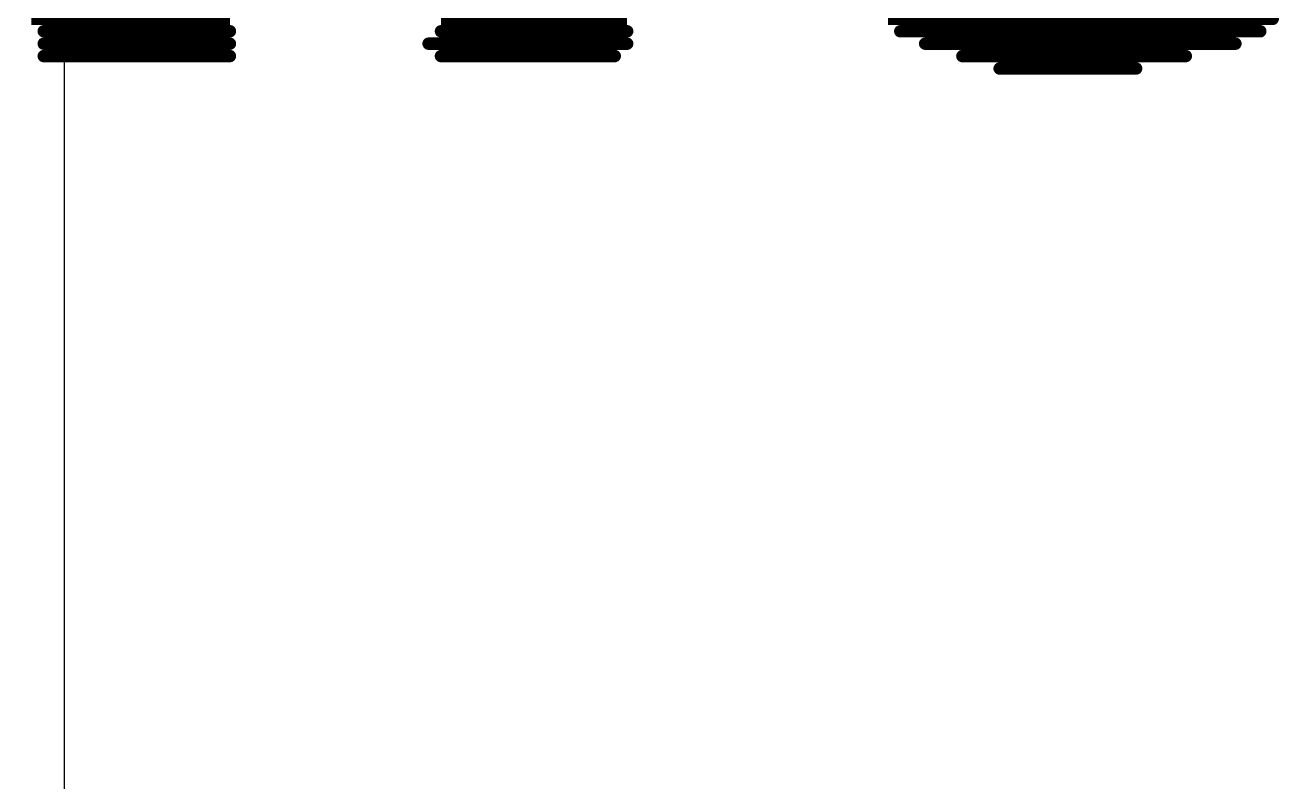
# Model space of a CAD drawing. Header units: inches. Extents: x -5 to 433, y -20 to 71.
# Drawn here: x 14.07 to 16.636, y 48.508 to 50.057 of the extents above; entities that cross this region are included whole.
import ezdxf

# ---------------------------------------------------------------- set-up
doc = ezdxf.new("R2010")
doc.units = ezdxf.units.IN
doc.layers.add('Bottom Overlay', color=54, linetype='Continuous')
doc.layers.add('Top Layer', color=1, linetype='Continuous')

msp = doc.modelspace()

# ---------------------------------------------------------------- linework, layer by layer
at = {"layer": 'Bottom Overlay'}
for points in [[(14.083, 50.0698, 0.0254, 0.0254, 0), (14.4894, 50.0698, 0.0254, 0.0254, 0)], [(14.9212, 50.0698, 0.0254, 0.0254, 0), (15.3022, 50.0698, 0.0254, 0.0254, 0)], [(15.8356, 50.0698, 0.0254, 0.0254, 0), (16.623, 50.0698, 0.0254, 0.0254, 0)], [(14.1084, 50.0444, 0.0254, 0.0254, 0), (14.4894, 50.0444, 0.0254, 0.0254, 0)], [(14.9212, 50.0444, 0.0254, 0.0254, 0), (15.3022, 50.0444, 0.0254, 0.0254, 0)], [(15.861, 50.0444, 0.0254, 0.0254, 0), (16.5976, 50.0444, 0.0254, 0.0254, 0)], [(14.1084, 50.019, 0.0254, 0.0254, 0), (14.4894, 50.019, 0.0254, 0.0254, 0)], [(14.8958, 50.019, 0.0254, 0.0254, 0), (15.3022, 50.019, 0.0254, 0.0254, 0)], [(15.9118, 50.019, 0.0254, 0.0254, 0), (16.5468, 50.019, 0.0254, 0.0254, 0)], [(14.1084, 49.9936, 0.0254, 0.0254, 0), (14.4894, 49.9936, 0.0254, 0.0254, 0)], [(14.9212, 49.9936, 0.0254, 0.0254, 0), (15.2768, 49.9936, 0.0254, 0.0254, 0)], [(15.988, 49.9936, 0.0254, 0.0254, 0), (16.4452, 49.9936, 0.0254, 0.0254, 0)], [(16.0642, 49.9682, 0.0254, 0.0254, 0), (16.3436, 49.9682, 0.0254, 0.0254, 0)]]:
    msp.add_lwpolyline(points, format="xyseb", dxfattribs=at)
for points in [[(16.6167, 50.0698, 0.0127, 0.0127, 1), (16.6294, 50.0698, 0.0127, 0.0127, 1)], [(14.1021, 50.0444, 0.0127, 0.0127, 1), (14.1148, 50.0444, 0.0127, 0.0127, 1)], [(14.4831, 50.0444, 0.0127, 0.0127, 1), (14.4958, 50.0444, 0.0127, 0.0127, 1)], [(14.9149, 50.0444, 0.0127, 0.0127, 1), (14.9276, 50.0444, 0.0127, 0.0127, 1)], [(15.2959, 50.0444, 0.0127, 0.0127, 1), (15.3086, 50.0444, 0.0127, 0.0127, 1)], [(15.8547, 50.0444, 0.0127, 0.0127, 1), (15.8674, 50.0444, 0.0127, 0.0127, 1)], [(16.5913, 50.0444, 0.0127, 0.0127, 1), (16.604, 50.0444, 0.0127, 0.0127, 1)], [(14.1021, 50.019, 0.0127, 0.0127, 1), (14.1148, 50.019, 0.0127, 0.0127, 1)], [(14.4831, 50.019, 0.0127, 0.0127, 1), (14.4958, 50.019, 0.0127, 0.0127, 1)], [(14.8895, 50.019, 0.0127, 0.0127, 1), (14.9022, 50.019, 0.0127, 0.0127, 1)], [(15.2959, 50.019, 0.0127, 0.0127, 1), (15.3086, 50.019, 0.0127, 0.0127, 1)], [(15.9055, 50.019, 0.0127, 0.0127, 1), (15.9182, 50.019, 0.0127, 0.0127, 1)], [(16.5405, 50.019, 0.0127, 0.0127, 1), (16.5532, 50.019, 0.0127, 0.0127, 1)], [(14.1021, 49.9936, 0.0127, 0.0127, 1), (14.1148, 49.9936, 0.0127, 0.0127, 1)], [(14.4831, 49.9936, 0.0127, 0.0127, 1), (14.4958, 49.9936, 0.0127, 0.0127, 1)], [(14.9149, 49.9936, 0.0127, 0.0127, 1), (14.9276, 49.9936, 0.0127, 0.0127, 1)], [(15.2705, 49.9936, 0.0127, 0.0127, 1), (15.2832, 49.9936, 0.0127, 0.0127, 1)], [(15.9817, 49.9936, 0.0127, 0.0127, 1), (15.9944, 49.9936, 0.0127, 0.0127, 1)], [(16.4389, 49.9936, 0.0127, 0.0127, 1), (16.4516, 49.9936, 0.0127, 0.0127, 1)], [(16.0579, 49.9682, 0.0127, 0.0127, 1), (16.0706, 49.9682, 0.0127, 0.0127, 1)], [(16.3373, 49.9682, 0.0127, 0.0127, 1), (16.35, 49.9682, 0.0127, 0.0127, 1)]]:
    msp.add_lwpolyline(points, format="xyseb", close=True, dxfattribs=at)
at = {"layer": 'Top Layer'}
msp.add_line((14.1513, 10.3329), (14.1513, 55.2415), dxfattribs=at)

doc.saveas('drawing.dxf')
